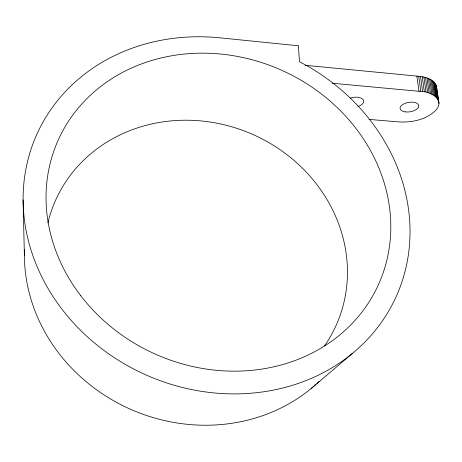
<?xml version="1.0" encoding="UTF-8"?>
<svg xmlns="http://www.w3.org/2000/svg" width="462" height="462" viewBox="0 0 462 462"><rect width="100%" height="100%" fill="white"/><g stroke="black" fill="none" stroke-linecap="round" stroke-linejoin="round"><path stroke-width="0.69" d="M332.091 83.218L418.988 91.285C428.875 90.523 446.361 99.215 435.574 110.482C425.542 120.184 410.464 122.996 396.962 121.754L369.028 119.415M311.007 388.646L352.391 353.43M305.105 65.275L416.886 76.103C424.203 76.652 434.061 78.546 436.526 86.596L438.883 102.5M436.249 85.626L438.9 103.488M435.851 84.679L438.074 99.659M438.161 100.237L438.369 101.657M435.331 83.761L437.549 98.758M436.526 86.596L436.688 88.594M434.684 82.883L436.902 97.898M433.916 82.034L436.128 97.072M433.033 81.231L435.244 96.287M432.028 80.475L434.24 95.547M430.919 79.77L433.119 94.854M429.706 79.112L431.901 94.219M428.389 78.517L430.572 93.63M426.975 77.974L429.152 93.105M425.473 77.495L427.645 92.637M423.891 77.085L426.051 92.238M422.233 76.738L424.376 91.898M420.507 76.455L422.638 91.626M418.722 76.247L420.842 91.424M416.886 76.103L418.988 91.285M23.1 199.907L24.382 255.694M47.898 222.898A153.592 140.333 23.5 0 1 253.147 134.609A153.592 140.333 23.5 0 1 324.503 345.957M319.086 381.508A172.314 157.565 23.5 0 1 316.99 383.46M315.927 384.424A172.314 157.565 23.5 0 1 127.599 407.934A172.314 157.565 23.5 0 1 24.474 249.561M350.104 98.135A9.517 4.955 -7.2 0 1 362.936 99.37A9.517 4.955 -7.2 0 1 357.859 106.503M298.319 45.784L220.195 37.849A197.141 174.515 24.4 0 0 34.615 260.401A197.141 174.515 24.4 0 0 343.018 360.591A197.141 174.515 24.4 0 0 308.166 66.424L299.526 61.729L298.319 45.784M80.515 295.397A175.675 155.347 24.4 0 0 376.94 287.872A175.675 155.347 24.4 0 0 197.817 53.217A175.675 155.347 24.4 0 0 80.515 295.397M405.255 111.885A9.477 4.759 -9.2 0 0 418.815 105.654A9.477 4.759 -9.2 0 0 404.256 103.696A9.477 4.759 -9.2 0 0 405.255 111.885"/></g></svg>
